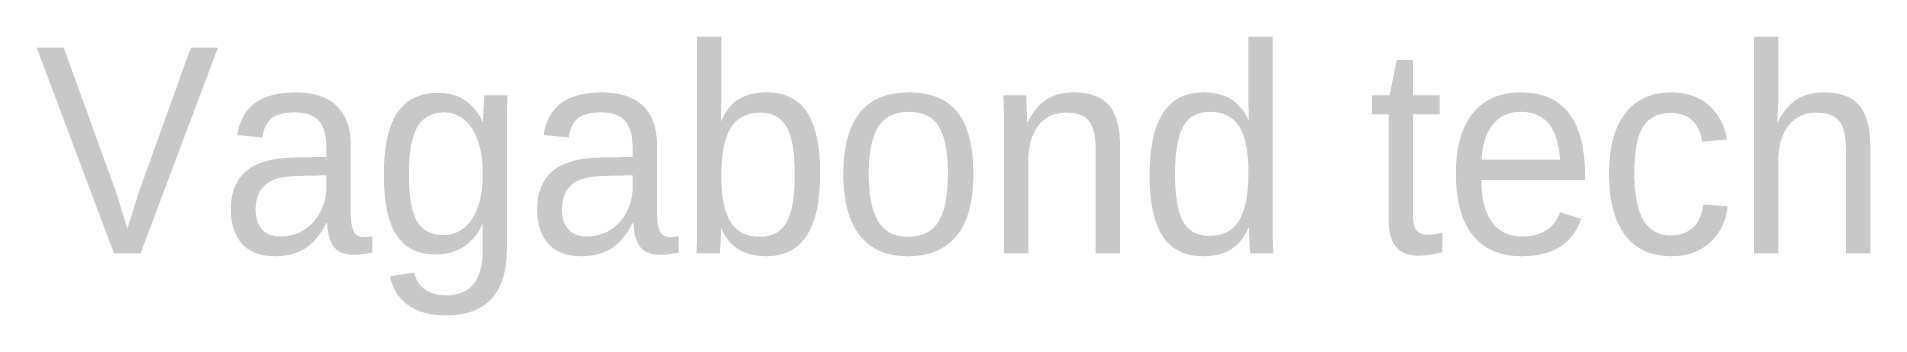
# Model space of a CAD drawing. Header units: millimetres. Extents: x 11 to 37.7, y -30.6 to -26.5.
import ezdxf

# ---------------------------------------------------------------- set-up
doc = ezdxf.new("R2010")
doc.units = ezdxf.units.MM
doc.header["$MEASUREMENT"] = 0
doc.layers.add('Layer 1', color=7, linetype='Continuous', lineweight=0)

msp = doc.modelspace()

# ---------------------------------------------------------------- texts
at = {"layer": 'Layer 1', "insert": (10.995, -30.568), "char_height": 0.2, "attachment_point": 7}
msp.add_mtext('\\C250;\\c2105123;\\FBIGMACCA Regular|b0|i0|c1;\\H2.997200;\\W1.000000;Vagabond\\FMyriad Pro|b0|i0|c1; \\FInk Free|b0|i0|c1;tech', dxfattribs=at)

doc.saveas('drawing.dxf')
